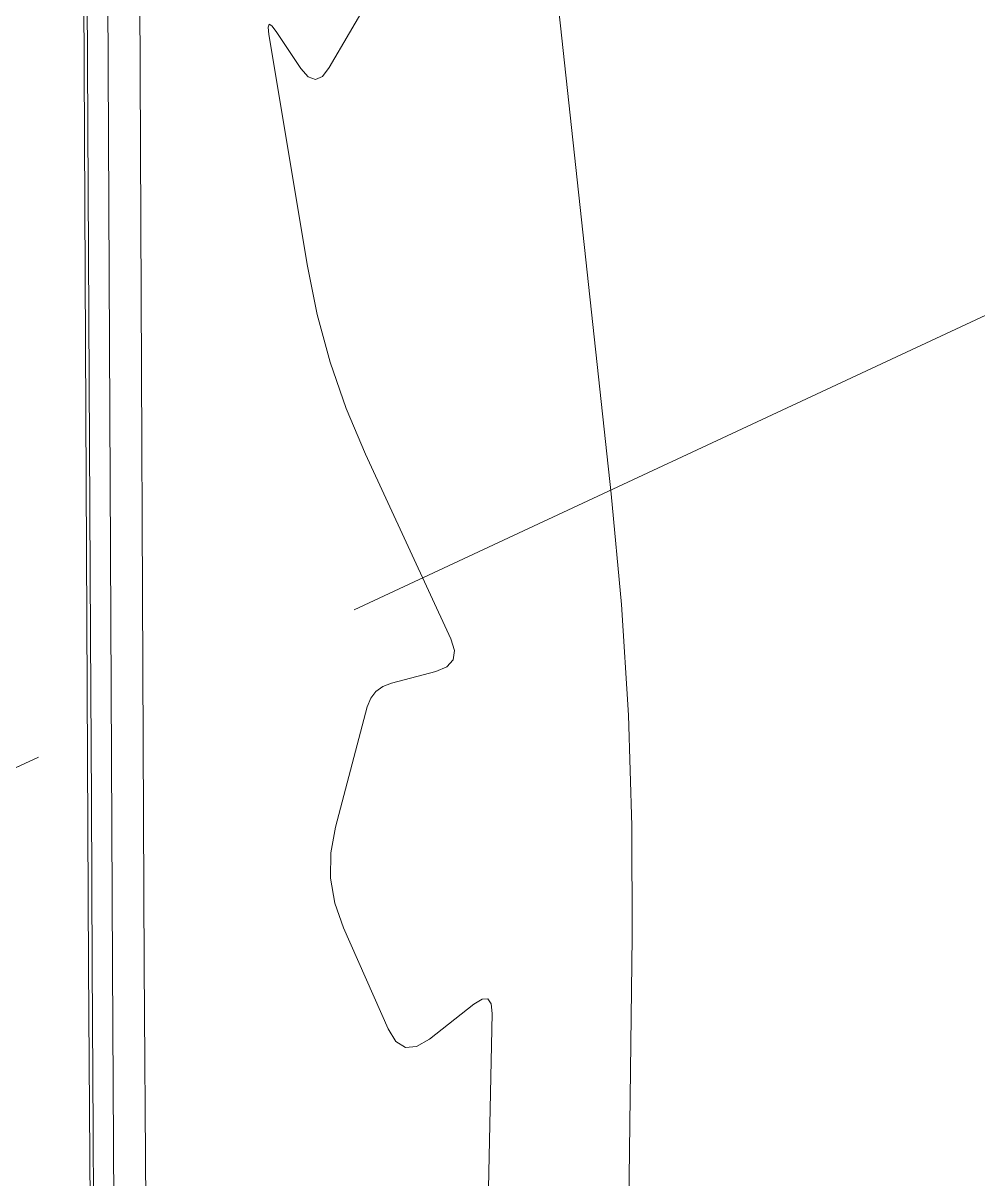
# Model space of a CAD drawing. Extents: x 2498567 to 2501210, y 7092229 to 7094464.
# Drawn here: x 2499203.7 to 2499215.69, y 7093177.78 to 7093192.29 of the extents above; entities that cross this region are included whole.
import ezdxf

# ---------------------------------------------------------------- set-up
doc = ezdxf.new("R2010")
doc.units = 0
doc.header["$MEASUREMENT"] = 0
doc.linetypes.add('DGN Style 5', pattern=[531.948115, 227.977763, -303.970351])
doc.linetypes.add('HIDDEN', pattern=[0.375, 0.25, -0.125])
for name, color, linetype, lineweight in [('2', 7, 'Continuous', 0), ('Level 31', 254, 'Continuous', 0), ('Level 35', 254, 'Continuous', 0)]:
    doc.layers.add(name, color=color, linetype=linetype, lineweight=lineweight)
doc.layers.add('GRID', color=254, linetype='HIDDEN')

msp = doc.modelspace()

# ---------------------------------------------------------------- linework, layer by layer
at = {"layer": '2', "color": 7, "linetype": 'Continuous', "lineweight": 0, "flags": 128}
for points in [[(2499205.995, 7092925.965), (2499206.054, 7092951.862), (2499206.106, 7092963.302), (2499205.773, 7092980.931), (2499206.068, 7092998.64), (2499205.545, 7093017.586), (2499205.638, 7093049.726), (2499205.329, 7093077.003), (2499204.77, 7093115.425), (2499204.729, 7093146.612), (2499204.519, 7093180.459), (2499204.439, 7093197.098), (2499204.106, 7093220.731)], [(2499206.295, 7092925.966), (2499206.354, 7092951.861), (2499206.406, 7092963.304), (2499206.073, 7092980.931), (2499206.368, 7092998.642), (2499205.845, 7093017.59), (2499205.938, 7093049.727), (2499205.629, 7093077.007), (2499205.07, 7093115.427), (2499205.029, 7093146.613), (2499204.819, 7093180.461), (2499204.739, 7093197.101), (2499204.406, 7093220.734)], [(2499206.695, 7092925.967), (2499206.754, 7092951.86), (2499206.806, 7092963.307), (2499206.473, 7092980.932), (2499206.768, 7092998.644), (2499206.245, 7093017.595), (2499206.338, 7093049.729), (2499206.029, 7093077.012), (2499205.47, 7093115.431), (2499205.429, 7093146.615), (2499205.219, 7093180.463), (2499205.139, 7093197.105), (2499204.806, 7093220.738)]]:
    msp.add_lwpolyline(points, dxfattribs=at)
at = {"layer": 'GRID', "color": 252, "linetype": 'HIDDEN', "lineweight": 0, "ltscale": 35}
msp.add_line((2498839.097, 7093012.986), (2500818.726, 7093936.044), dxfattribs=at)
at = {"layer": 'Level 31', "color": 35, "linetype": 'Continuous', "lineweight": 13}
for p, q in [((2499204.494, 7093194.265), (2499204.544, 7093184.601)), ((2499204.544, 7093184.601), (2499204.554, 7093182.53)), ((2499204.554, 7093182.53), (2499204.565, 7093180.459)), ((2499204.565, 7093180.459), (2499204.575, 7093178.388)), ((2499204.575, 7093178.388), (2499204.586, 7093176.318))]:
    msp.add_line(p, q, dxfattribs=at)
at = {"layer": 'Level 35', "color": 35, "linetype": 'DGN Style 5', "lineweight": 0, "flags": 128}
msp.add_lwpolyline([(2499211.081, 7093186.385), (2499210.127, 7093195.202), (2499210.116, 7093195.277), (2499210.101, 7093195.35), (2499210.081, 7093195.423), (2499210.056, 7093195.494), (2499209.967, 7093195.726), (2499209.947, 7093195.763), (2499209.925, 7093195.777), (2499209.901, 7093195.767), (2499209.875, 7093195.733), (2499207.542, 7093191.736), (2499207.456, 7093191.625), (2499207.367, 7093191.587), (2499207.276, 7093191.62), (2499207.183, 7093191.726), (2499206.875, 7093192.19), (2499206.82, 7093192.262), (2499206.786, 7093192.28), (2499206.774, 7093192.244), (2499206.783, 7093192.153), (2499207.268, 7093189.244), (2499207.391, 7093188.635), (2499207.553, 7093188.039), (2499207.755, 7093187.455), (2499207.997, 7093186.883), (2499209.07, 7093184.564), (2499209.114, 7093184.418), (2499209.096, 7093184.302), (2499209.017, 7093184.214), (2499208.878, 7093184.155), (2499208.321, 7093184.01), (2499208.212, 7093183.968), (2499208.126, 7093183.904), (2499208.062, 7093183.818), (2499208.019, 7093183.71), (2499207.619, 7093182.199), (2499207.561, 7093181.877), (2499207.558, 7093181.56), (2499207.611, 7093181.247), (2499207.719, 7093180.938), (2499208.28, 7093179.667), (2499208.379, 7093179.51), (2499208.498, 7093179.436), (2499208.637, 7093179.446), (2499208.798, 7093179.539), (2499209.355, 7093179.978), (2499209.46, 7093180.042), (2499209.533, 7093180.044), (2499209.576, 7093179.984), (2499209.588, 7093179.863), (2499209.449, 7093173.547), (2499209.406, 7093172.315), (2499209.334, 7093171.084), (2499209.232, 7093169.856), (2499209.1, 7093168.63), (2499208.508, 7093163.688), (2499208.492, 7093163.39), (2499208.539, 7093163.273), (2499208.648, 7093163.336), (2499208.82, 7093163.58), (2499209.515, 7093164.727), (2499209.633, 7093164.878), (2499209.736, 7093164.92), (2499209.825, 7093164.853), (2499209.899, 7093164.677), (2499210.119, 7093163.922), (2499210.164, 7093163.76), (2499210.203, 7093163.596), (2499210.236, 7093163.431), (2499210.264, 7093163.265), (2499211.498, 7093155.101), (2499211.719, 7093153.791), (2499211.852, 7093153.36), (2499211.897, 7093153.809), (2499211.856, 7093155.136), (2499211.512, 7093162.216), (2499211.459, 7093163.417), (2499211.413, 7093164.618), (2499211.377, 7093165.82), (2499211.349, 7093167.022), (2499211.271, 7093170.949), (2499211.258, 7093171.791), (2499211.252, 7093172.633), (2499211.253, 7093173.474), (2499211.26, 7093174.316), (2499211.345, 7093180.823), (2499211.342, 7093182.217), (2499211.297, 7093183.608), (2499211.21, 7093184.997), (2499211.081, 7093186.385)], dxfattribs=at)

doc.saveas('drawing.dxf')
